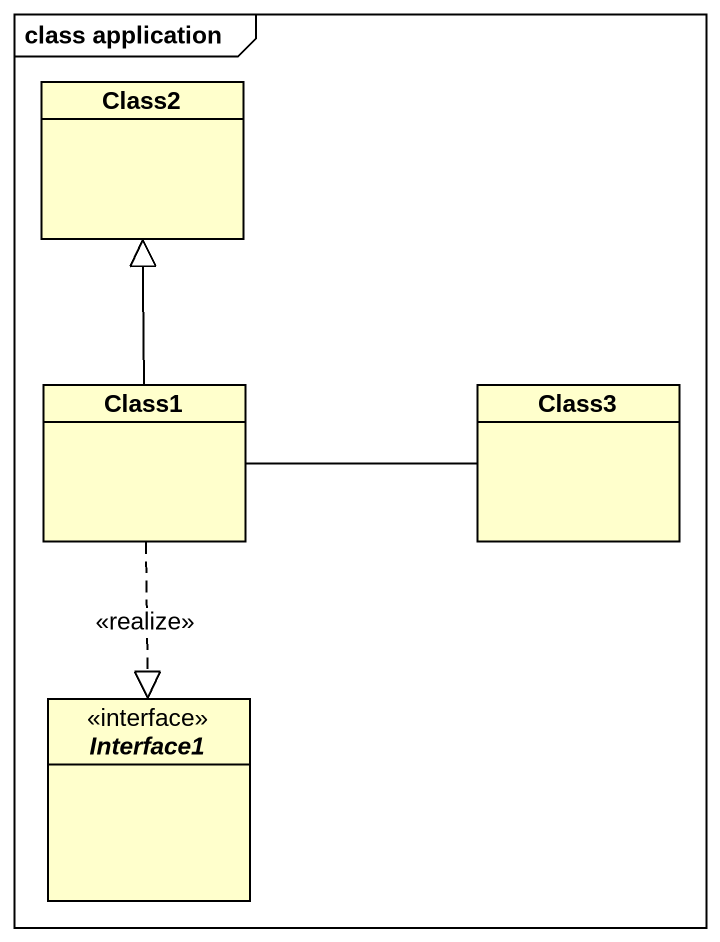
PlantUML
@startuml
mainframe class application
hide circle
hide empty members
class Class2
class Class1
class Class3
interface Interface1 <<interface>>
Class1 -up-|> Class2
Class1 -right- Class3
Class1 ..|> Interface1 : <<realize>>
@enduml
